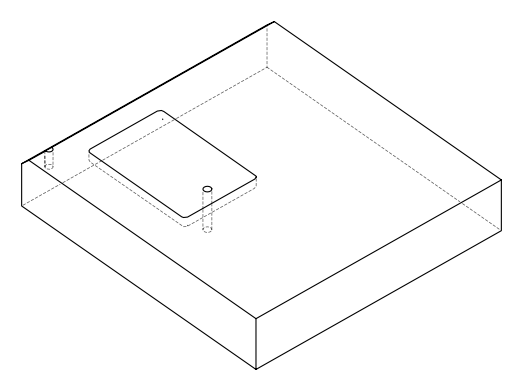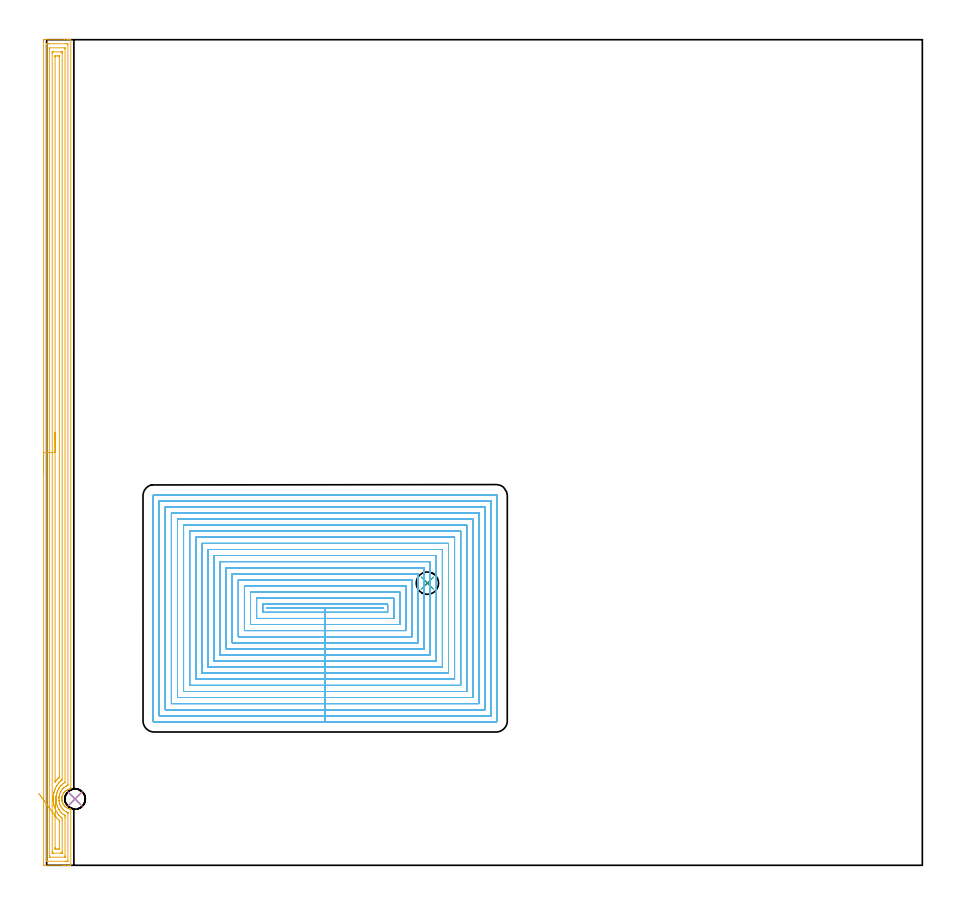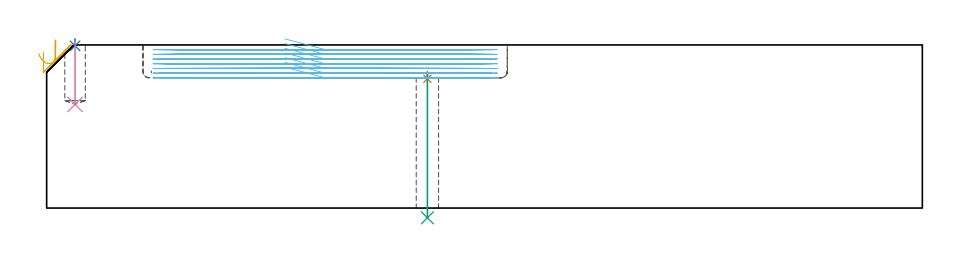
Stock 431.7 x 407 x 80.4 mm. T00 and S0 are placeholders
(PLAN: 6 operations, 4 tool changes, 112.5 min)
(1 SPOT_DRILL | STEP1HOLE | NXT0321_9005460120000 | 0.03 min | 1720 mm3)
(2 SPOT_DRILL_1 | STEP1POCKET | NXT0321_9005460120000 | 0.03 min | 1 mm3)
(3 DRILL_THROUGH_HOLE_INTO_CENTER | STEP1HOLE | UGT0301_505 | 0.29 min | 6151 mm3)
(4 DRILL_BLIND_HOLE_INTO_CENTER | STEP1POCKET | NXT0301_072 | 0.13 min | 2237 mm3)
(5 AREA_MILL | FG_CHAMFER_SURFACE | UGT0205_001 | 16.68 min | 36479 mm3)
(6 MILL_RECTANGULAR_POCKET | POCKET_RECTANGULAR_STRAIGHT | UGT0201_089 | Follow Part, ap 2.5, ae 75% | 95.37 min | 351463 mm3)
(TOOL NXT0321_9005460120000 | NC Spot Drill, 142deg, 12mm, Carbide, Uncoated | D12 PA142 FL30 Z2)
(TOOL UGT0301_505 | Carbide Drill 11.0 mm | D11 PA118 FL94 Z2)
(TOOL NXT0301_072 | Carbide Drill 10.1mm [860.1-1010-051A1-MM 2214] | D10.1 PA140 FL71 Z2)
(TOOL UGT0205_001 | Chamfer Mill 20 x 3 x 45 deg. | D20 FL50 Z2)
(TOOL UGT0201_089 | End mill 10 mm | D10 R3 FL22 Z4)
(OP 1 SPOT_DRILL)
G17 G21 G94 G90
T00 M6
G54
G17 G0 G90 X187.7 Y139.1 S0 M3
G43 Z90.4 H0
G94 G81 G98 Z63.727 F250. R67.2
G80
M5
M2
(OP 2 SPOT_DRILL_1)
G17 G21 G94 G90
T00 M6
G54
G17 G0 G90 X14. Y32.7 S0 M3
G43 Z90.4 H0
G94 G81 G98 Z79.965 F250. R83.4
G80
M5
M2
(OP 3 DRILL_THROUGH_HOLE_INTO_CENTER)
G17 G21 G94 G90
T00 M6
G54
G17 G0 G90 X187.7 Y139.1 S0 M3
G43 Z90.4 H0
G94 G73 G98 Z-4.805 F250. Q9.858 R66.2
G80
M5
M2
(OP 4 DRILL_BLIND_HOLE_INTO_CENTER)
G17 G21 G94 G90
T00 M6
G54
G17 G0 G90 X14. Y32.7 S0 M3
G43 Z90.4 H1
G94 G81 G98 Z51.1 F250. R82.4
G80
M5
M2
(OP 5 AREA_MILL)
G17 G21 G94 G90
T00 M6
G54
G17 G0 G90 X-1.5 Y193.5 S1061 M3
G43 Z90.4 H0
Z77.
G94 G1 Y193.538 Z76.128 F250.
Y193.652 Z75.264
Y193.841 Z74.412
Y194.103 Z73.58
Y194.437 Z72.774
Y194.84 Z72.
Y195.308 Z71.264
Y195.84 Z70.572
Y196.429 Z69.929
Y197.072 Z69.34
Y197.764 Z68.809
Y198.5 Z68.34
Y199.274 Z67.937
Y200.08 Z67.603
Y200.912 Z67.341
Y201.764 Z67.152
Y202.628 Z67.038
Y203.5 Z67.
Y405.991
X-1.499 Y406.377 Z67.001
X-1.495 Y406.88 Z67.003
X-1.492 Y406.991 Z67.006
X-0.996 Y406.996 Z67.501
X-0.379 Y407. Z68.119
X8.741 Z77.235
X10.162 Z78.658
X10.511 Z79.006
X11.21 Z79.71
X11.502 Z80.002
X11.877 Y406.992 Z80.368
X11.897 Y406.99 Z80.388
X11.9 Y406.823 Z80.4
Y38.16
X11.893 Y37.714 Z80.393
X11.892 Y37.713 Z80.392
X11.609 Y37.668 Z80.108
X11.389 Y37.622 Z79.887
X11.102 Y37.541 Z79.601
X10.959 Y37.492 Z79.458
X10.524 Y37.343 Z79.022
X10.366 Y37.266 Z78.864
X10.223 Y37.196 Z78.72
X10.069 Y37.107 Z78.564
X9.863 Y36.989 Z78.363
X9.771 Y36.936 Z78.271
X9.626 Y36.833 Z78.126
X9.342 Y36.631 Z77.84
X9.183 Y36.498 Z77.679
X9.126 Y36.45 Z77.623
X8.78 Y36.099 Z77.28
X8.634 Y35.926 Z77.131
X8.461 Y35.724 Z76.96
X8.342 Y35.557 Z76.842
X8.26 Y35.421 Z76.76
X8.079 Y35.119 Z76.577
X7.859 Y34.664 Z76.357
X7.705 Y34.25 Z76.202
X7.673 Y34.138 Z76.168
X7.581 Y33.829 Z76.08
X7.569 Y33.77 Z76.068
X7.561 Y33.719 Z76.06
X7.497 Y33.325 Z75.997
X7.468 Y32.945 Z75.968
X7.465 Y32.892 Z75.963
Y32.877 Z75.962
X7.466 Y32.831 Z75.958
X7.467 Y32.798 Z75.956
X7.468 Y32.684 Z75.955
Y32.553 Z75.96
Y32.519 Z75.963
X7.467 Y32.49 Z75.965
X7.466 Y32.43
X7.509 Y31.984 Z76.005
X7.522 Y31.904 Z76.016
X7.531 Y31.837 Z76.028
X7.539 Y31.776 Z76.038
X7.581 Y31.572 Z76.08
X7.726 Y31.09 Z76.221
X7.758 Y31.01 Z76.252
X7.827 Y30.83 Z76.326
X7.856 Y30.758 Z76.355
X7.904 Y30.638 Z76.401
X7.941 Y30.563 Z76.437
X8.122 Y30.197 Z76.621
X8.285 Y29.932 Z76.783
X8.462 Y29.678 Z76.959
X8.597 Y29.513 Z77.097
X8.741 Y29.341 Z77.237
X8.771 Y29.304 Z77.268
X8.851 Y29.223 Z77.35
X8.925 Y29.148 Z77.425
X9.036 Y29.039 Z77.531
X9.049 Y29.026 Z77.544
X9.343 Y28.772 Z77.839
X9.84 Y28.41 Z78.339
X10.029 Y28.301 Z78.528
X10.222 Y28.2 Z78.721
X10.511 Y28.074 Z79.008
X10.608 Y28.031 Z79.107
X10.657 Y28.01 Z79.156
X11.102 Y27.859 Z79.601
X11.396 Y27.786 Z79.893
X11.53 Y27.752 Z80.029
X11.634 Y27.733 Z80.134
X11.893 Y27.686 Z80.393
X11.9 Y27.435 Z80.4
Y0.176
X11.897 Y0.01 Z80.388
X11.877 Y0.007 Z80.368
X11.502 Y0. Z80.002
X11.21 Z79.71
X10.511 Z79.006
X9.276 Z77.773
X8.741 Z77.235
X8.123 Z76.619
X-1.265 Y0.001 Z67.233
X-1.492 Y0.01 Z67.006
X-1.499 Y0.237 Z66.999
X-1.5 Y203.5 Z67.
X-0.086 Z68.414
X-0.085 Y404.806 Z68.415
X-0.084 Y404.915 Z68.416
X-0.081 Y404.968 Z68.419
X-0.08 Y404.987 Z68.42
X-0.039 Y404.99 Z68.461
X0.369 Y404.998 Z68.869
X0.774 Y405. Z69.274
X1.252 Z69.752
X9.626 Z78.126
X10.106 Y404.999 Z78.606
X10.356 Y404.993 Z78.856
X10.47 Y404.99 Z78.97
X10.485 Y404.616 Z78.985
Y404.589
Y39.947
X10.481 Y39.514 Z78.981
X10.479 Y39.412 Z78.979
X10.4 Y39.369 Z78.9
X10.258 Y39.309 Z78.758
X10.112 Y39.247 Z78.612
X9.7 Y39.054 Z78.2
X9.652 Y39.027 Z78.152
X9.626 Y39.011 Z78.126
X9.103 Y38.688 Z77.603
X8.741 Y38.431 Z77.241
X8.589 Y38.314 Z77.089
X8.403 Y38.16 Z76.903
X8.127 Y37.886 Z76.627
X7.856 Y37.6 Z76.356
X7.701 Y37.422 Z76.201
X7.571 Y37.266 Z76.071
X7.315 Y36.918 Z75.815
X6.976 Y36.372 Z75.476
X6.97 Y36.361 Z75.47
X6.686 Y35.766 Z75.186
X6.571 Y35.479 Z75.071
X6.439 Y35.122 Z74.939
X6.279 Y34.585 Z74.779
X6.192 Y34.186 Z74.692
X6.107 Y33.691 Z74.607
X6.105 Y33.671 Z74.605
X6.085 Y33.462 Z74.585
X6.051 Y32.832 Z74.551
Y32.798
X6.085 Y31.934 Z74.585
X6.088 Y31.902 Z74.588
X6.152 Y31.429 Z74.652
X6.23 Y31.01 Z74.73
X6.394 Y30.428 Z74.894
X6.434 Y30.293 Z74.934
X6.496 Y30.116 Z74.996
X6.791 Y29.404 Z75.291
X6.88 Y29.223 Z75.38
X6.97 Y29.051 Z75.47
X7.238 Y28.601 Z75.738
X7.425 Y28.329 Z75.925
X7.856 Y27.79 Z76.356
X8.2 Y27.435 Z76.7
X8.484 Y27.181 Z76.984
X8.741 Y26.971 Z77.241
X9.347 Y26.541 Z77.847
X9.524 Y26.439 Z78.024
X9.626 Y26.385 Z78.126
X9.927 Y26.238 Z78.427
X10.276 Y26.09 Z78.776
X10.396 Y26.039 Z78.896
X10.45 Y26.014 Z78.95
X10.479 Y25.999 Z78.979
X10.481 Y25.979 Z78.981
X10.483 Y25.878 Z78.983
X10.486 Y25.674 Z78.986
Y25.648
X10.485 Y2.194 Z78.985
X10.484 Y2.085 Z78.984
X10.481 Y2.032 Z78.981
X10.48 Y2.013 Z78.98
X10.439 Y2.01 Z78.939
X10.031 Y2.002 Z78.531
X9.626 Y2. Z78.126
X9.148 Z77.648
X0.294 Y2.001 Z68.794
X0.044 Y2.006 Z68.544
X-0.07 Y2.01 Z68.43
X-0.085 Y2.384 Z68.415
Y2.411
X-0.086 Y203.5 Z68.414
X1.328 Z69.828
X1.329 Y402.242 Z69.829
X1.331 Y402.802 Z69.831
X1.334 Y402.968 Z69.834
X1.335 Y402.983 Z69.835
X1.347 Y402.99 Z69.847
X1.398 Y402.995 Z69.898
X1.464 Y402.999 Z69.964
X8.545 Y403. Z77.045
X8.741 Y402.998 Z77.241
X8.937 Y402.994 Z77.437
X9.061 Y402.99 Z77.561
X9.065 Y402.912 Z77.565
X9.068 Y402.802 Z77.568
X9.071 Y402.469 Z77.571
Y40.981
X9.07 Y40.911 Z77.57
X9.067 Y40.877 Z77.567
X9.065 Y40.864 Z77.565
X9.045 Y40.841 Z77.545
X8.858 Y40.723 Z77.358
X8.741 Y40.648 Z77.241
X8.321 Y40.371 Z76.821
X7.856 Y40.03 Z76.356
X7.809 Y39.994 Z76.309
X7.754 Y39.947 Z76.254
X7.353 Y39.561 Z75.853
X6.97 Y39.166 Z75.47
X6.917 Y39.107 Z75.417
X6.872 Y39.054 Z75.372
X6.521 Y38.613 Z75.021
X6.202 Y38.16 Z74.702
X6.156 Y38.089 Z74.656
X6.085 Y37.972 Z74.585
X5.829 Y37.525 Z74.329
X5.699 Y37.266 Z74.199
X5.535 Y36.928 Z74.035
X5.302 Y36.372 Z73.802
X5.273 Y36.299 Z73.773
X5.2 Y36.1 Z73.7
X5.053 Y35.628 Z73.553
X5.009 Y35.479 Z73.509
X4.926 Y35.17 Z73.426
X4.871 Y34.917 Z73.371
X4.806 Y34.585 Z73.306
X4.738 Y34.158 Z73.238
X4.687 Y33.691 Z73.187
X4.666 Y33.337 Z73.166
X4.641 Y32.798 Z73.141
X4.652 Y32.457 Z73.152
X4.677 Y31.904 Z73.177
X4.708 Y31.507 Z73.208
X4.769 Y31.01 Z73.269
X4.873 Y30.446 Z73.373
X4.96 Y30.116 Z73.46
X5.2 Y29.293 Z73.7
X5.224 Y29.223 Z73.724
X5.238 Y29.184 Z73.738
X5.602 Y28.329 Z74.102
X5.73 Y28.07 Z74.23
X5.836 Y27.858 Z74.336
X6.057 Y27.463 Z74.557
X6.074 Y27.435 Z74.574
X6.085 Y27.418 Z74.585
X6.437 Y26.899 Z74.937
X6.717 Y26.541 Z75.217
X6.97 Y26.23 Z75.47
X7.255 Y25.935 Z75.755
X7.553 Y25.648 Z76.053
X7.856 Y25.384 Z76.356
X8.206 Y25.113 Z76.706
X8.702 Y24.754 Z77.202
X8.741 Y24.729 Z77.241
X8.809 Y24.685 Z77.309
X9.004 Y24.567 Z77.504
X9.044 Y24.54 Z77.544
X9.065 Y24.521 Z77.565
X9.067 Y24.504 Z77.567
X9.069 Y24.422 Z77.569
X9.071 Y23.86 Z77.571
Y23.526
Y4.758
X9.069 Y4.198 Z77.569
X9.066 Y4.032 Z77.566
X9.065 Y4.017 Z77.565
X9.053 Y4.01 Z77.553
X9.002 Y4.005 Z77.502
X8.936 Y4.001 Z77.436
X1.855 Y4. Z70.355
X1.659 Y4.002 Z70.159
X1.463 Y4.006 Z69.963
X1.339 Y4.01 Z69.839
X1.335 Y4.088 Z69.835
X1.332 Y4.198 Z69.832
X1.329 Y4.531 Z69.829
X1.328 Y203.5 Z69.828
X2.743 Z71.243
Y400.121
X2.744 Y400.813 Z71.244
X2.746 Y400.913 Z71.246
X2.75 Y400.972 Z71.25
X2.754 Y400.99 Z71.254
X2.777 Y400.992 Z71.277
X2.994 Y400.996 Z71.494
X3.43 Y401. Z71.93
X6.97 Z75.47
X7.409 Y400.997 Z75.909
X7.621 Y400.992 Z76.121
X7.644 Y400.99 Z76.144
X7.651 Y400.979 Z76.151
X7.654 Y400.941 Z76.154
X7.655 Y400.883 Z76.155
X7.657 Y400.321 Z76.157
Y400.121
Y42.629
X7.655 Y42.282 Z76.155
X7.653 Y42.196 Z76.153
X7.65 Y42.158 Z76.15
X7.627 Y42.137 Z76.127
X7.533 Y42.06 Z76.033
X7.113 Y41.735 Z75.613
X7.035 Y41.669 Z75.535
X6.97 Y41.611 Z75.47
X6.579 Y41.236 Z75.079
X6.189 Y40.841 Z74.689
X6.139 Y40.787 Z74.639
X6.085 Y40.725 Z74.585
X5.737 Y40.299 Z74.237
X5.464 Y39.947 Z73.964
X5.353 Y39.793 Z73.853
X5.2 Y39.566 Z73.7
X5.004 Y39.252 Z73.504
X4.885 Y39.054 Z73.385
X4.678 Y38.687 Z73.178
X4.412 Y38.16 Z72.912
X4.38 Y38.094 Z72.88
X4.315 Y37.95 Z72.815
X4.118 Y37.465 Z72.618
X4.04 Y37.266 Z72.54
X3.88 Y36.811 Z72.38
X3.742 Y36.372 Z72.242
X3.672 Y36.128 Z72.172
X3.594 Y35.843 Z72.094
X3.509 Y35.479 Z72.009
X3.495 Y35.413 Z71.995
X3.43 Y35.08 Z71.93
X3.362 Y34.653 Z71.862
X3.353 Y34.585 Z71.853
X3.292 Y34.025 Z71.792
X3.275 Y33.848 Z71.775
X3.264 Y33.691 Z71.764
X3.238 Y33.204 Z71.738
X3.23 Y32.999 Z71.73
X3.226 Y32.798 Z71.726
X3.231 Y32.585 Z71.731
X3.248 Y32.087 Z71.748
X3.258 Y31.904 Z71.758
X3.302 Y31.29 Z71.802
X3.316 Y31.125 Z71.816
X3.33 Y31.01 Z71.83
X3.43 Y30.315 Z71.93
X3.466 Y30.116 Z71.966
X3.476 Y30.07 Z71.976
X3.589 Y29.596 Z72.089
X3.692 Y29.223 Z72.192
X3.8 Y28.849 Z72.3
X3.966 Y28.329 Z72.466
X4.333 Y27.417 Z72.833
X4.609 Y26.849 Z73.109
X4.77 Y26.541 Z73.27
X5.2 Y25.841 Z73.7
X5.328 Y25.648 Z73.828
X5.671 Y25.173 Z74.171
X6.01 Y24.754 Z74.51
X6.085 Y24.671 Z74.585
X6.479 Y24.262 Z74.979
X6.9 Y23.86 Z75.4
X6.97 Y23.799 Z75.47
X7.319 Y23.508 Z75.819
X7.502 Y23.355 Z76.002
X7.65 Y23.174 Z76.15
X7.657 Y22.073 Z76.157
Y6.879
X7.656 Y6.187 Z76.156
X7.654 Y6.087 Z76.154
X7.65 Y6.028 Z76.15
X7.646 Y6.01 Z76.146
X7.623 Y6.008 Z76.123
X7.406 Y6.004 Z75.906
X6.97 Y6. Z75.47
X3.43 Z71.93
X2.991 Y6.003 Z71.491
X2.779 Y6.008 Z71.279
X2.756 Y6.01 Z71.256
X2.749 Y6.021 Z71.249
X2.746 Y6.059 Z71.246
X2.745 Y6.117 Z71.245
X2.743 Y6.679 Z71.243
Y6.879
Y203.5
X4.157 Z72.657
Y398.492
X4.159 Y398.652 Z72.659
X4.164 Y398.97 Z72.664
X4.166 Y398.992 Z72.666
X4.171 Y398.994 Z72.671
X4.191 Y398.998 Z72.691
X4.232 Y398.999 Z72.732
X4.315 Y399. Z72.815
X5.2 Z73.7
X5.425 Z73.925
X6.085 Y398.996 Z74.585
X6.179 Y398.994 Z74.679
X6.231 Y398.99 Z74.731
X6.236 Y398.811 Z74.736
X6.241 Y398.492 Z74.741
X6.243 Y398.333 Z74.743
Y44.257
X6.239 Y43.522 Z74.739
X6.237 Y43.369 Z74.737
X6.227 Y43.329 Z74.727
X6.196 Y43.297 Z74.696
X6.085 Y43.186 Z74.585
X5.806 Y42.911 Z74.306
X5.523 Y42.629 Z74.023
X5.366 Y42.461 Z73.866
X5.2 Y42.279 Z73.7
X4.952 Y41.985 Z73.452
X4.748 Y41.735 Z73.248
X4.56 Y41.488 Z73.06
X4.315 Y41.16 Z72.815
X4.179 Y40.978 Z72.679
X4.163 Y40.992 Z72.663
X4.161 Y40.997 Z72.661
X4.157 Y41.735 Z72.657
Y41.894
Y203.5
Y204.372 Z72.695
Y205.236 Z72.809
Y206.088 Z72.998
Y206.92 Z73.26
Y207.726 Z73.594
Y208.5 Z73.997
Y209.236 Z74.465
Y209.928 Z74.996
Y210.571 Z75.586
Y211.16 Z76.229
Y211.692 Z76.921
Y212.16 Z77.657
Y212.563 Z78.431
Y212.897 Z79.237
Y213.159 Z80.069
Y213.348 Z80.92
Y213.462 Z81.785
Y213.5 Z82.657
G0 Z90.4
X-3.932 Y35.484
Z76.187
G1 X-3.65 Y35.1 Z75.456
X-3.332 Y34.666 Z74.77
X-2.979 Y34.185 Z74.133
X-2.595 Y33.661 Z73.55
X-2.182 Y33.099 Z73.027
X-1.744 Y32.502 Z72.566
X-1.283 Y31.874 Z72.171
X-0.805 Y31.222 Z71.846
X-0.311 Y30.549 Z71.592
X0.194 Y29.86 Z71.413
X0.707 Y29.162 Z71.308
X1.223 Y28.459 Z71.279
X1.738 Y27.757 Z71.327
X2.249 Y27.061 Z71.45
X2.752 Y26.376 Z71.647
X3.242 Y25.707 Z71.919
X3.717 Y25.06 Z72.261
X4.172 Y24.44 Z72.672
X4.315 Y24.245 Z72.815
X4.604 Y23.86 Z73.104
X5.2 Y23.111 Z73.7
X5.332 Y22.967 Z73.832
X5.708 Y22.585 Z74.208
X6.236 Y22.073 Z74.736
X6.238 Y21.918 Z74.738
X6.242 Y21.179 Z74.742
X6.243 Y21.02 Z74.743
Y8.508
X6.241 Y8.348 Z74.741
X6.236 Y8.03 Z74.736
X6.234 Y8.008 Z74.734
X6.229 Y8.006 Z74.729
X6.209 Y8.002 Z74.709
X6.168 Y8.001 Z74.668
X6.085 Y8. Z74.585
X5.2 Z73.7
X4.975 Z73.475
X4.315 Y8.004 Z72.815
X4.221 Y8.006 Z72.721
X4.169 Y8.009 Z72.669
X4.164 Y8.189 Z72.664
X4.159 Y8.507 Z72.659
X4.157 Y8.667 Z72.657
X4.158 Y23.86 Z72.658
X4.159 Y24.018 Z72.659
X4.163 Y24.179 Z72.663
X4.172 Y24.44 Z72.672
X4.203 Y25.309 Z72.741
X4.233 Y26.169 Z72.885
X4.262 Y27.013 Z73.103
X4.291 Y27.835 Z73.395
X4.319 Y28.628 Z73.757
X4.346 Y29.387 Z74.186
X4.371 Y30.105 Z74.681
X4.395 Y30.778 Z75.236
X4.417 Y31.399 Z75.847
X4.437 Y31.965 Z76.511
X4.454 Y32.472 Z77.221
X4.47 Y32.914 Z77.973
X4.483 Y33.289 Z78.76
X4.494 Y33.594 Z79.578
X4.502 Y33.827 Z80.418
X4.508 Y33.986 Z81.276
X4.51 Y34.069 Z82.145
X4.511 Y34.077 Z83.017
G0 Z90.4
M5
M2
(OP 6 MILL_RECTANGULAR_POCKET)
G17 G21 G94 G90
T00 M6
G54
G17 G0 G90 X117.467 Y126.68 S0 M3
G43 Z90.4 H0
Z83.4
G94 G1 X137.3 Z78.086 F250.
X166.12 F500.
Y126.72
X108.48
Y126.68
X137.3
Y124.7
X168.1
Y128.7
X106.5
Y124.7
X137.3
Y121.7
X171.1
Y131.7
X103.5
Y121.7
X137.3
Y118.7
X174.1
Y134.7
X100.5
Y118.7
X137.3
Y115.7
X177.1
Y137.7
X97.5
Y115.7
X137.3
Y112.7
X180.1
Y140.7
X94.5
Y112.7
X137.3
Y109.7
X183.1
Y143.7
X91.5
Y109.7
X137.3
Y106.7
X186.1
Y146.7
X88.5
Y106.7
X137.3
Y103.7
X189.1
Y149.7
X85.5
Y103.7
X137.3
Y100.7
X192.1
Y152.7
X82.5
Y100.7
X137.3
Y97.7
X195.1
Y155.7
X79.5
Y97.7
X137.3
Y94.7
X198.1
Y158.7
X76.5
Y94.7
X137.3
Y91.7
X201.1
Y161.7
X73.5
Y91.7
X137.3
Y88.7
X204.1
Y164.7
X70.5
Y88.7
X137.3
Y85.7
X207.1
Y167.7
X67.5
Y85.7
X137.3
Y82.7
X210.1
Y170.7
X64.5
Y82.7
X137.3
Y79.7
X213.1
Y173.7
X61.5
Y79.7
X137.3
Y76.7
X216.1
Y176.7
X58.5
Y76.7
X137.3
Y73.7
X219.1
Y179.7
X55.5
Y73.7
X137.3
Y70.7
X221.6
G3 X222.1 Y71.2 R0.5
G1 Y182.2
G3 X221.6 Y182.7 R0.5
G1 X53.
G3 X52.5 Y182.2 R0.5
G1 Y71.2
G3 X53. Y70.7 R0.5
G1 X137.3
X138.3
G0 X117.467 Y126.68 Z81.086
G1 X137.3 Z75.771 F250.
X166.12 F500.
Y126.72
X108.48
Y126.68
X137.3
Y124.7
X168.1
Y128.7
X106.5
Y124.7
X137.3
Y121.7
X171.1
Y131.7
X103.5
Y121.7
X137.3
Y118.7
X174.1
Y134.7
X100.5
Y118.7
X137.3
Y115.7
X177.1
Y137.7
X97.5
Y115.7
X137.3
Y112.7
X180.1
Y140.7
X94.5
Y112.7
X137.3
Y109.7
X183.1
Y143.7
X91.5
Y109.7
X137.3
Y106.7
X186.1
Y146.7
X88.5
Y106.7
X137.3
Y103.7
X189.1
Y149.7
X85.5
Y103.7
X137.3
Y100.7
X192.1
Y152.7
X82.5
Y100.7
X137.3
Y97.7
X195.1
Y155.7
X79.5
Y97.7
X137.3
Y94.7
X198.1
Y158.7
X76.5
Y94.7
X137.3
Y91.7
X201.1
Y161.7
X73.5
Y91.7
X137.3
Y88.7
X204.1
Y164.7
X70.5
Y88.7
X137.3
Y85.7
X207.1
Y167.7
X67.5
Y85.7
X137.3
Y82.7
X210.1
Y170.7
X64.5
Y82.7
X137.3
Y79.7
X213.1
Y173.7
X61.5
Y79.7
X137.3
Y76.7
X216.1
Y176.7
X58.5
Y76.7
X137.3
Y73.7
X219.1
Y179.7
X55.5
Y73.7
X137.3
Y70.7
X221.6
G3 X222.1 Y71.2 R0.5
G1 Y182.2
G3 X221.6 Y182.7 R0.5
G1 X53.
G3 X52.5 Y182.2 R0.5
G1 Y71.2
G3 X53. Y70.7 R0.5
G1 X137.3
X138.3
G0 X117.467 Y126.68 Z78.771
G1 X137.3 Z73.457 F250.
X166.12 F500.
Y126.72
X108.48
Y126.68
X137.3
Y124.7
X168.1
Y128.7
X106.5
Y124.7
X137.3
Y121.7
X171.1
Y131.7
X103.5
Y121.7
X137.3
Y118.7
X174.1
Y134.7
X100.5
Y118.7
X137.3
Y115.7
X177.1
Y137.7
X97.5
Y115.7
X137.3
Y112.7
X180.1
Y140.7
X94.5
Y112.7
X137.3
Y109.7
X183.1
Y143.7
X91.5
Y109.7
X137.3
Y106.7
X186.1
Y146.7
X88.5
Y106.7
X137.3
Y103.7
X189.1
Y149.7
X85.5
Y103.7
X137.3
Y100.7
X192.1
Y152.7
X82.5
Y100.7
X137.3
Y97.7
X195.1
Y155.7
X79.5
Y97.7
X137.3
Y94.7
X198.1
Y158.7
X76.5
Y94.7
X137.3
Y91.7
X201.1
Y161.7
X73.5
Y91.7
X137.3
Y88.7
X204.1
Y164.7
X70.5
Y88.7
X137.3
Y85.7
X207.1
Y167.7
X67.5
Y85.7
X137.3
Y82.7
X210.1
Y170.7
X64.5
Y82.7
X137.3
Y79.7
X213.1
Y173.7
X61.5
Y79.7
X137.3
Y76.7
X216.1
Y176.7
X58.5
Y76.7
X137.3
Y73.7
X219.1
Y179.7
X55.5
Y73.7
X137.3
Y70.7
X221.6
G3 X222.1 Y71.2 R0.5
G1 Y182.2
G3 X221.6 Y182.7 R0.5
G1 X53.
G3 X52.5 Y182.2 R0.5
G1 Y71.2
G3 X53. Y70.7 R0.5
G1 X137.3
X138.3
G0 X117.467 Y126.68 Z76.457
G1 X137.3 Z71.143 F250.
X166.12 F500.
Y126.72
X108.48
Y126.68
X137.3
Y124.7
X168.1
Y128.7
X106.5
Y124.7
X137.3
Y121.7
X171.1
Y131.7
X103.5
Y121.7
X137.3
Y118.7
X174.1
Y134.7
X100.5
Y118.7
X137.3
Y115.7
X177.1
Y137.7
X97.5
Y115.7
X137.3
Y112.7
X180.1
Y140.7
X94.5
Y112.7
X137.3
Y109.7
X183.1
Y143.7
X91.5
Y109.7
X137.3
Y106.7
X186.1
Y146.7
X88.5
Y106.7
X137.3
Y103.7
X189.1
Y149.7
X85.5
Y103.7
X137.3
Y100.7
X192.1
Y152.7
X82.5
Y100.7
X137.3
Y97.7
X195.1
Y155.7
X79.5
Y97.7
X137.3
Y94.7
X198.1
Y158.7
X76.5
Y94.7
X137.3
Y91.7
X201.1
Y161.7
X73.5
Y91.7
X137.3
Y88.7
X204.1
Y164.7
X70.5
Y88.7
X137.3
Y85.7
X207.1
Y167.7
X67.5
Y85.7
X137.3
Y82.7
X210.1
Y170.7
X64.5
Y82.7
X137.3
Y79.7
X213.1
Y173.7
X61.5
Y79.7
X137.3
Y76.7
X216.1
Y176.7
X58.5
Y76.7
X137.3
Y73.7
X219.1
Y179.7
X55.5
Y73.7
X137.3
Y70.7
X221.6
G3 X222.1 Y71.2 R0.5
G1 Y182.2
G3 X221.6 Y182.7 R0.5
G1 X53.
G3 X52.5 Y182.2 R0.5
G1 Y71.2
G3 X53. Y70.7 R0.5
G1 X137.3
X138.3
G0 X117.467 Y126.68 Z74.143
G1 X137.3 Z68.829 F250.
X166.12 F500.
Y126.72
X108.48
Y126.68
X137.3
Y124.7
X168.1
Y128.7
X106.5
Y124.7
X137.3
Y121.7
X171.1
Y131.7
X103.5
Y121.7
X137.3
Y118.7
X174.1
Y134.7
X100.5
Y118.7
X137.3
Y115.7
X177.1
Y137.7
X97.5
Y115.7
X137.3
Y112.7
X180.1
Y140.7
X94.5
Y112.7
X137.3
Y109.7
X183.1
Y143.7
X91.5
Y109.7
X137.3
Y106.7
X186.1
Y146.7
X88.5
Y106.7
X137.3
Y103.7
X189.1
Y149.7
X85.5
Y103.7
X137.3
Y100.7
X192.1
Y152.7
X82.5
Y100.7
X137.3
Y97.7
X195.1
Y155.7
X79.5
Y97.7
X137.3
Y94.7
X198.1
Y158.7
X76.5
Y94.7
X137.3
Y91.7
X201.1
Y161.7
X73.5
Y91.7
X137.3
Y88.7
X204.1
Y164.7
X70.5
Y88.7
X137.3
Y85.7
X207.1
Y167.7
X67.5
Y85.7
X137.3
Y82.7
X210.1
Y170.7
X64.5
Y82.7
X137.3
Y79.7
X213.1
Y173.7
X61.5
Y79.7
X137.3
Y76.7
X216.1
Y176.7
X58.5
Y76.7
X137.3
Y73.7
X219.1
Y179.7
X55.5
Y73.7
X137.3
Y70.7
X221.6
G3 X222.1 Y71.2 R0.5
G1 Y182.2
G3 X221.6 Y182.7 R0.5
G1 X53.
G3 X52.5 Y182.2 R0.5
G1 Y71.2
G3 X53. Y70.7 R0.5
G1 X137.3
X138.3
G0 X117.467 Y126.68 Z71.829
G1 X137.3 Z66.514 F250.
X166.12 F500.
Y126.72
X108.48
Y126.68
X137.3
Y124.7
X168.1
Y128.7
X106.5
Y124.7
X137.3
Y121.7
X171.1
Y131.7
X103.5
Y121.7
X137.3
Y118.7
X174.1
Y134.7
X100.5
Y118.7
X137.3
Y115.7
X177.1
Y137.7
X97.5
Y115.7
X137.3
Y112.7
X180.1
Y140.7
X94.5
Y112.7
X137.3
Y109.7
X183.1
Y143.7
X91.5
Y109.7
X137.3
Y106.7
X186.1
Y146.7
X88.5
Y106.7
X137.3
Y103.7
X189.1
Y149.7
X85.5
Y103.7
X137.3
Y100.7
X192.1
Y152.7
X82.5
Y100.7
X137.3
Y97.7
X195.1
Y155.7
X79.5
Y97.7
X137.3
Y94.7
X198.1
Y158.7
X76.5
Y94.7
X137.3
Y91.7
X201.1
Y161.7
X73.5
Y91.7
X137.3
Y88.7
X204.1
Y164.7
X70.5
Y88.7
X137.3
Y85.7
X207.1
Y167.7
X67.5
Y85.7
X137.3
Y82.7
X210.1
Y170.7
X64.5
Y82.7
X137.3
Y79.7
X213.1
Y173.7
X61.5
Y79.7
X137.3
Y76.7
X216.1
Y176.7
X58.5
Y76.7
X137.3
Y73.7
X219.1
Y179.7
X55.5
Y73.7
X137.3
Y70.7
X221.6
G3 X222.1 Y71.2 R0.5
G1 Y182.2
G3 X221.6 Y182.7 R0.5
G1 X53.
G3 X52.5 Y182.2 R0.5
G1 Y71.2
G3 X53. Y70.7 R0.5
G1 X137.3
X138.3
G0 X117.467 Y126.68 Z69.514
G1 X137.3 Z64.2 F250.
X166.12 F500.
Y126.72
X108.48
Y126.68
X137.3
Y124.7
X168.1
Y128.7
X106.5
Y124.7
X137.3
Y121.7
X171.1
Y131.7
X103.5
Y121.7
X137.3
Y118.7
X174.1
Y134.7
X100.5
Y118.7
X137.3
Y115.7
X177.1
Y137.7
X97.5
Y115.7
X137.3
Y112.7
X180.1
Y140.7
X94.5
Y112.7
X137.3
Y109.7
X183.1
Y143.7
X91.5
Y109.7
X137.3
Y106.7
X186.1
Y146.7
X88.5
Y106.7
X137.3
Y103.7
X189.1
Y149.7
X85.5
Y103.7
X137.3
Y100.7
X192.1
Y152.7
X82.5
Y100.7
X137.3
Y97.7
X195.1
Y155.7
X79.5
Y97.7
X137.3
Y94.7
X198.1
Y158.7
X76.5
Y94.7
X137.3
Y91.7
X201.1
Y161.7
X73.5
Y91.7
X137.3
Y88.7
X204.1
Y164.7
X70.5
Y88.7
X137.3
Y85.7
X207.1
Y167.7
X67.5
Y85.7
X137.3
Y82.7
X210.1
Y170.7
X64.5
Y82.7
X137.3
Y79.7
X213.1
Y173.7
X61.5
Y79.7
X137.3
Y76.7
X216.1
Y176.7
X58.5
Y76.7
X137.3
Y73.7
X219.1
Y179.7
X55.5
Y73.7
X137.3
Y70.7
X221.6
G3 X222.1 Y71.2 R0.5
G1 Y182.2
G3 X221.6 Y182.7 R0.5
G1 X53.
G3 X52.5 Y182.2 R0.5
G1 Y71.2
G3 X53. Y70.7 R0.5
G1 X137.3
X138.3
G0 Z90.4
M5
M2
